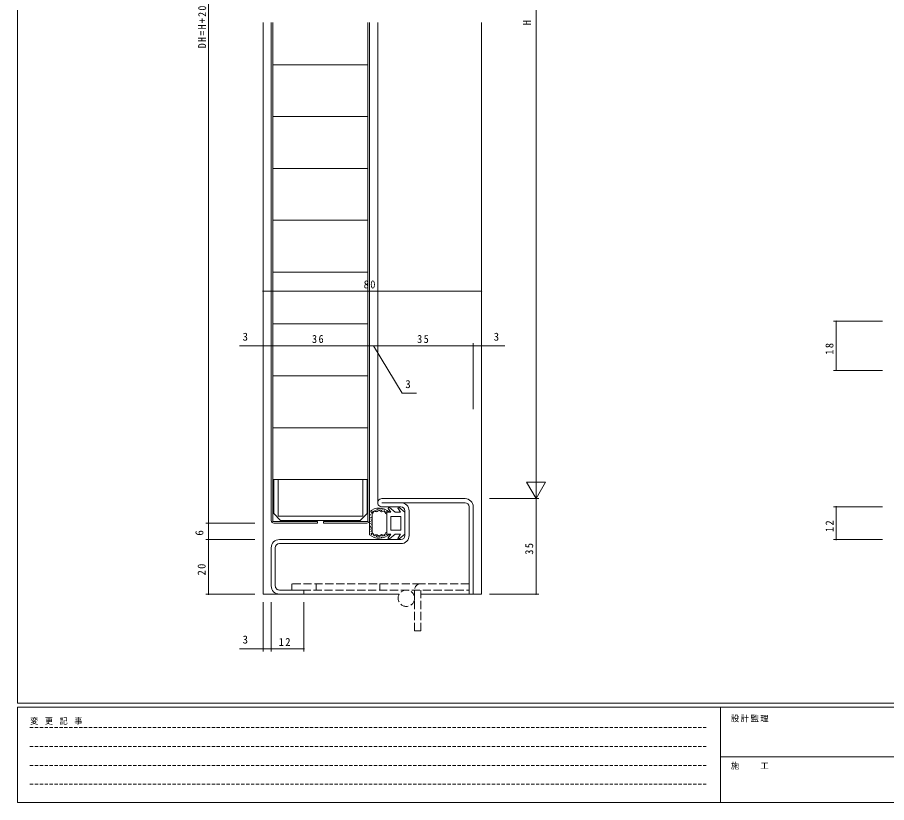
# Model space of a CAD drawing. Units: millimetres on the paper. Extents: x -420 to 373, y -297 to 267.
# Drawn here: x -417.7 to -99.3, y -297 to -9.2 of the extents above; entities that cross this region are included whole.
import ezdxf
from ezdxf.enums import TextEntityAlignment as Align

# ---------------------------------------------------------------- set-up
doc = ezdxf.new("R2010")
doc.units = ezdxf.units.MM
doc.linetypes.add('DASHED1', pattern=[1.8, 1.2, -0.6])
doc.linetypes.add('DASHED3', pattern=[4, 3, -1])
for name, color, linetype, lineweight in [('0-1_USER1', 7, 'Continuous', 9), ('0-3_YKK_11', 7, 'Continuous', 9), ('0-4_YKK_12', 2, 'Continuous', 9), ('0-6_YKK_13', 4, 'Continuous', 9), ('0-7_YKK_D', 6, 'Continuous', 9)]:
    doc.layers.add(name, color=color, linetype=linetype, lineweight=lineweight)
doc.styles.add('ＭＳ ゴシック', font='')
doc.styles.get('ＭＳ ゴシック').set_extended_font_data('MS Gothic')

msp = doc.modelspace()

# ---------------------------------------------------------------- linework, layer by layer
at = {"layer": '0-1_USER1'}
for p, q in [((-417.7, -260.6), (-417.7, 264.4)), ((352.3, -260.6), (-417.7, -260.6)), ((-417.7, -297), (-417.7, -262)), ((314.5, -262), (-417.7, -262)), ((-160.1, -262), (-160.1, -297)), ((-160.1, -280.199), (-31.3, -280.199)), ((-417.7, -297), (314.5, -297))]:
    msp.add_line(p, q, dxfattribs=at)
at = {"layer": '0-1_USER1', "linetype": 'DASHED1'}
for p, q in [((-413.101, -269.512), (-164.909, -269.512)), ((-413.101, -276.441), (-164.909, -276.441)), ((-413.101, -283.37), (-164.909, -283.37)), ((-413.101, -290.298), (-164.909, -290.298))]:
    msp.add_line(p, q, dxfattribs=at)
at = {"layer": '0-3_YKK_11'}
for p, q in [((-253.7, -185.6), (-284.2, -185.6)), ((-253.7, -187.1), (-284.2, -187.1)), ((-284.2, -188.6), (-277.2, -188.6)), ((-275.7, -190.1), (-275.7, -199.1)), ((-274.2, -199.1), (-274.2, -190.1)), ((-252.2, -220.6), (-252.2, -188.6)), ((-250.7, -188.6), (-250.7, -220.6)), ((-277.2, -200.6), (-321.7, -200.6)), ((-324.7, -203.6), (-324.7, -217.6)), ((-323.2, -217.6), (-323.2, -203.6)), ((-321.7, -202.1), (-277.2, -202.1)), ((-312.7, -219.1), (-321.7, -219.1)), ((-312.7, -220.6), (-312.7, -219.1)), ((-321.7, -220.6), (-312.7, -220.6)), ((-250.7, -220.6), (-252.2, -220.6))]:
    msp.add_line(p, q, dxfattribs=at)
msp.add_lwpolyline([(-291.2, -192), (-322.2, -192), (-322.2, -178.6), (-323.8, -178.6), (-323.8, -191.1), (-321.3, -193.6), (-292.1, -193.6), (-289.6, -191.1), (-289.6, -178.6), (-291.2, -178.6)], close=True, dxfattribs=at)
for centre, radius, start, end in [((-284.2, -187.1), 1.5, 89.99997, 270.00056), ((-277.2, -190.1), 3, 359.99997, 89.99997), ((-253.7, -188.6), 3, 359.99997, 89.99968), ((-253.7, -188.6), 1.5, 359.99997, 89.99997), ((-277.2, -190.1), 1.5, 359.99997, 89.9994), ((-321.7, -203.6), 3, 89.99997, 180.00024), ((-277.2, -199.1), 3, 270, 359.99997), ((-277.2, -199.1), 1.5, 270, 359.99997), ((-321.7, -203.6), 1.5, 89.99997, 179.99995), ((-321.7, -217.6), 3, 180.00024, 270), ((-321.7, -217.6), 1.5, 179.99995, 270)]:
    msp.add_arc(centre, radius, start, end, dxfattribs=at)
at = {"layer": '0-4_YKK_12'}
for p, q in [((-327.7, -220.6), (-327.7, -11.1)), ((-285.7, -187.112), (-285.7, -11.1)), ((-247.7, -220.6), (-247.7, -11.1)), ((-327.7, -220.6), (-277.798, -220.6)), ((-269.9, -220.6), (-247.7, -220.6))]:
    msp.add_line(p, q, dxfattribs=at)
at = {"layer": '0-6_YKK_13'}
for p, q in [((-324.7, -193.6), (-324.7, -11.1)), ((-324.1, -194), (-324.1, -11.1)), ((-289.3, -194), (-289.3, -11.1)), ((-288.7, -193.6), (-288.7, -11.1)), ((-324.1, -26.6), (-289.3, -26.6)), ((-324.1, -45.6), (-289.3, -45.6)), ((-324.1, -64.6), (-289.3, -64.6)), ((-324.1, -83.6), (-289.3, -83.6)), ((-324.1, -102.6), (-289.3, -102.6)), ((-324.1, -121.6), (-289.3, -121.6)), ((-324.1, -140.6), (-289.3, -140.6)), ((-324.1, -159.6), (-289.3, -159.6)), ((-324.1, -178.6), (-289.3, -178.6)), ((-288.7, -190.357), (-288.7, -198.843)), ((-288.666, -190.996), (-288.666, -190.796)), ((-288.404, -190.566), (-288.404, -190.366)), ((-288.006, -190.872), (-288.006, -190.672)), ((-287.903, -190.686), (-287.903, -190.486)), ((-287.795, -190.268), (-287.795, -190.068)), ((-287.413, -190.842), (-287.7, -191.081)), ((-287.557, -190.805), (-287.557, -190.605)), ((-287.212, -190.488), (-287.413, -190.842)), ((-287.318, -190.399), (-287.318, -190.199)), ((-286.984, -190.252), (-287.212, -190.488)), ((-286.648, -190.277), (-286.984, -190.252)), ((-286.782, -189.994), (-286.782, -189.794)), ((-286.254, -190.382), (-286.648, -190.277)), ((-286.4, -190.208), (-286.4, -190.008)), ((-285.879, -190.324), (-286.254, -190.382)), ((-286.066, -189.791), (-286.066, -189.591)), ((-285.551, -190.084), (-285.879, -190.324)), ((-285.648, -189.767), (-285.648, -189.567)), ((-285.25, -189.906), (-285.551, -190.084)), ((-285.505, -189.469), (-285.505, -189.269)), ((-284.95, -189.998), (-285.25, -189.906)), ((-284.968, -189.433), (-284.968, -189.233)), ((-284.632, -190.245), (-284.95, -189.998)), ((-284.825, -189.636), (-284.825, -189.436)), ((-284.279, -190.396), (-284.632, -190.245)), ((-284.324, -190.041), (-284.324, -189.841)), ((-283.894, -190.339), (-284.279, -190.396)), ((-284.217, -189.481), (-284.217, -189.281)), ((-283.528, -190.253), (-283.894, -190.339)), ((-283.803, -189.838), (-283.803, -189.638)), ((-283.23, -190.34), (-283.528, -190.253)), ((-283.24, -189.897), (-283.24, -189.697)), ((-283.002, -190.631), (-283.23, -190.34)), ((-283.064, -190.378), (-283.064, -190.178)), ((-282.811, -191.025), (-283.002, -190.631)), ((-282.736, -190.671), (-282.736, -190.471)), ((-280.919, -190.6), (-282.4, -190.6)), ((-282.4, -190.6), (-282.4, -194.6)), ((-282.36, -190.319), (-282.36, -190.119)), ((-280.919, -190.6), (-281.821, -189.252)), ((-279.3, -190.6), (-281.379, -188.856)), ((-277.319, -190.6), (-279.3, -190.6)), ((-277.319, -190.6), (-278.221, -189.252)), ((-275.7, -190.6), (-277.779, -188.856)), ((-275.7, -190.6), (-275.7, -198.6)), ((-324.1, -194), (-307.8, -194)), ((-307.8, -194), (-307.8, -194.6)), ((-305.6, -194), (-305.6, -194.6)), ((-289.3, -194), (-305.6, -194)), ((-288.309, -194), (-288.309, -193.8)), ((-288.292, -191.676), (-288.292, -191.476)), ((-288.22, -192.588), (-288.22, -192.388)), ((-288.166, -193.178), (-288.166, -192.978)), ((-288.023, -193.607), (-288.023, -193.407)), ((-287.97, -194.286), (-287.97, -194.086)), ((-287.827, -192.516), (-287.827, -192.316)), ((-287.7, -198.119), (-287.7, -191.081)), ((-277.2, -192.1), (-280.9, -192.1)), ((-280.9, -197.1), (-280.9, -192.1)), ((-277.2, -197.1), (-277.2, -192.1)), ((-307.8, -194.6), (-323.7, -194.6)), ((-305.6, -194.6), (-289.7, -194.6)), ((-288.399, -197.074), (-288.399, -196.874)), ((-288.381, -194.733), (-288.381, -194.533)), ((-288.345, -196.002), (-288.345, -195.802)), ((-288.202, -195.734), (-288.202, -195.534)), ((-288.131, -196.806), (-288.131, -196.606)), ((-288.113, -196.359), (-288.113, -196.159)), ((-287.97, -195.072), (-287.97, -194.872)), ((-287.916, -197.521), (-287.916, -197.321)), ((-282.4, -198.6), (-282.4, -194.6)), ((-277.2, -197.1), (-280.9, -197.1)), ((-288.547, -198.582), (-288.547, -198.382)), ((-288.202, -197.807), (-288.202, -197.607)), ((-287.998, -198.487), (-287.998, -198.287)), ((-287.915, -198.833), (-287.915, -198.633)), ((-287.7, -198.119), (-287.413, -198.358)), ((-287.617, -198.642), (-287.617, -198.442)), ((-287.413, -198.358), (-287.212, -198.712)), ((-287.212, -198.712), (-286.984, -198.948)), ((-287.175, -199.167), (-287.175, -198.967)), ((-286.984, -198.948), (-286.648, -198.923)), ((-286.71, -199.107), (-286.71, -198.907)), ((-286.698, -199.382), (-286.698, -199.182)), ((-286.648, -198.923), (-286.255, -198.818)), ((-286.471, -199.143), (-286.471, -198.943)), ((-286.255, -198.818), (-285.879, -198.876)), ((-286.102, -199.549), (-286.102, -199.349)), ((-285.97, -199.274), (-285.97, -199.074)), ((-285.879, -198.876), (-285.551, -199.116)), ((-285.708, -199.68), (-285.708, -199.48)), ((-285.551, -199.116), (-285.25, -199.294)), ((-285.517, -199.477), (-285.517, -199.277)), ((-285.25, -199.294), (-284.95, -199.202)), ((-284.95, -199.202), (-284.632, -198.955)), ((-284.945, -199.692), (-284.945, -199.492)), ((-284.921, -199.513), (-284.921, -199.313)), ((-284.632, -198.955), (-284.279, -198.804)), ((-284.396, -199.119), (-284.396, -198.919)), ((-284.312, -199.883), (-284.312, -199.683)), ((-284.279, -198.804), (-283.894, -198.861)), ((-284.229, -199.346), (-284.229, -199.146)), ((-283.897, -199.351), (-283.897, -199.151)), ((-283.894, -198.861), (-283.528, -198.947)), ((-283.528, -198.947), (-283.23, -198.86)), ((-283.475, -199.304), (-283.475, -199.104)), ((-283.23, -198.86), (-283.002, -198.569)), ((-283.088, -199.245), (-283.088, -199.045)), ((-283.002, -198.569), (-282.811, -198.175)), ((-282.466, -198.917), (-282.466, -198.717)), ((-280.919, -198.6), (-282.4, -198.6)), ((-280.919, -198.6), (-281.821, -199.948)), ((-279.3, -198.6), (-281.379, -200.344)), ((-277.319, -198.6), (-279.3, -198.6)), ((-277.319, -198.6), (-278.221, -199.948)), ((-275.7, -198.6), (-277.779, -200.344))]:
    msp.add_line(p, q, dxfattribs=at)
at = {"layer": '0-6_YKK_13', "linetype": 'DASHED3'}
for p, q in [((-317.2, -216.8), (-317.2, -219.1)), ((-269.9, -216.8), (-317.2, -216.8)), ((-317.2, -219.1), (-252.2, -219.1)), ((-308.2, -219.1), (-308.2, -216.8)), ((-284.9, -219.1), (-284.9, -216.8)), ((-272.2, -234.1), (-272.2, -219.1)), ((-252.2, -216.8), (-269.9, -216.8)), ((-269.9, -219.1), (-269.9, -234.1)), ((-252.2, -219.1), (-252.2, -216.8)), ((-272.2, -234.1), (-269.9, -234.1))]:
    msp.add_line(p, q, dxfattribs=at)
msp.add_circle((-275.2, -222.1), 3, dxfattribs=at)
at = {"layer": '0-6_YKK_13'}
for centre, radius, start, end in [((-285.2, -194.6), 5.5, 46.65823, 129.51962), ((-285.2, -194.6), 4.3, 49.3705, 56.24989), ((-281.571, -189.086), 0.3, 49.99756, 213.78885), ((-277.971, -189.086), 0.3, 49.99756, 213.78885), ((-323.7, -193.6), 1, 180, 270), ((-289.7, -193.6), 1, 270, 0), ((-285.2, -194.6), 5.5, 230.48035, 313.34175), ((-285.2, -194.6), 4.3, 303.74989, 310.62927), ((-281.571, -200.114), 0.3, 146.21114, 310.00243), ((-277.971, -200.114), 0.3, 146.21114, 310.00243)]:
    msp.add_arc(centre, radius, start, end, dxfattribs=at)
at = {"layer": '0-6_YKK_13', "linetype": 'DASHED3'}
msp.add_arc((-269.9, -219.1), 2.3, 90, 180, dxfattribs=at)
at = {"layer": '0-7_YKK_D'}
for p, q in [((-347.7, 175.4), (-347.7, -194.6)), ((-227.7, 157.4), (-227.7, -178.6)), ((-327.7, -155.115), (-327.7, -108.6)), ((-327.7, -109.6), (-247.7, -109.6)), ((-247.7, -155.115), (-247.7, -108.6)), ((-100.7, -120.6), (-118.7, -120.6)), ((-117.7, -138.6), (-117.7, -120.6)), ((-327.7, -129.6), (-336.3, -129.6)), ((-327.7, -175.115), (-327.7, -128.6)), ((-324.7, -129.6), (-327.7, -129.6)), ((-324.7, -158.297), (-324.7, -128.6)), ((-324.7, -158.297), (-324.7, -128.6)), ((-324.7, -129.6), (-288.7, -129.6)), ((-288.7, -157.789), (-288.7, -128.6)), ((-288.7, -157.789), (-288.7, -128.6)), ((-288.7, -129.6), (-285.7, -129.6)), ((-287.2, -129.6), (-276.679, -146.973)), ((-285.7, -152.787), (-285.7, -128.6)), ((-285.7, -157.952), (-285.7, -128.6)), ((-250.7, -129.6), (-285.7, -129.6)), ((-250.7, -152.787), (-250.7, -128.6)), ((-250.7, -152.787), (-250.7, -128.6)), ((-250.7, -129.6), (-247.7, -129.6)), ((-247.7, -152.787), (-247.7, -128.6)), ((-247.7, -129.6), (-239.1, -129.6)), ((-100.7, -138.6), (-118.7, -138.6)), ((-276.679, -146.973), (-271.479, -146.973)), ((-227.7, -185.6), (-227.7, -173.476)), ((-224.2, -179.538), (-231.2, -179.538)), ((-227.7, -185.6), (-231.2, -179.538)), ((-227.7, -185.6), (-224.2, -179.538)), ((-244.7, -185.6), (-226.7, -185.6)), ((-244.7, -185.6), (-226.7, -185.6)), ((-227.7, -185.6), (-227.7, -220.6)), ((-100.7, -188.6), (-118.7, -188.6)), ((-117.7, -200.6), (-117.7, -188.6)), ((-330.7, -194.6), (-348.7, -194.6)), ((-330.7, -194.6), (-348.7, -194.6)), ((-347.7, -194.6), (-347.7, -200.6)), ((-330.7, -200.6), (-348.7, -200.6)), ((-330.7, -200.6), (-348.7, -200.6)), ((-347.7, -200.6), (-347.7, -220.6)), ((-100.7, -200.6), (-118.7, -200.6)), ((-330.7, -220.6), (-348.7, -220.6)), ((-244.7, -220.6), (-226.7, -220.6)), ((-327.7, -223.6), (-327.7, -241.6)), ((-324.7, -223.6), (-324.7, -241.6)), ((-324.7, -223.6), (-324.7, -241.6)), ((-312.7, -223.6), (-312.7, -241.6)), ((-327.7, -240.6), (-336.3, -240.6)), ((-324.7, -240.6), (-327.7, -240.6)), ((-324.7, -240.6), (-312.7, -240.6))]:
    msp.add_line(p, q, dxfattribs=at)
for centre, start, end in [((-327.7, -109.6), 0, 180), ((-327.7, -109.6), 180, 0), ((-247.7, -109.6), 0, 180), ((-247.7, -109.6), 180, 0), ((-117.7, -120.6), 90, 270), ((-117.7, -120.6), 270, 90), ((-327.7, -129.6), 0, 180), ((-327.7, -129.6), 180, 0), ((-324.7, -129.6), 0, 180), ((-324.7, -129.6), 0, 180), ((-324.7, -129.6), 180, 0), ((-324.7, -129.6), 180, 0), ((-288.7, -129.6), 0, 180), ((-288.7, -129.6), 0, 180), ((-288.7, -129.6), 180, 0), ((-288.7, -129.6), 180, 0), ((-285.7, -129.6), 0, 180), ((-285.7, -129.6), 0, 180), ((-285.7, -129.6), 180, 0), ((-285.7, -129.6), 180, 0), ((-250.7, -129.6), 0, 180), ((-250.7, -129.6), 0, 180), ((-250.7, -129.6), 180, 0), ((-250.7, -129.6), 180, 0), ((-247.7, -129.6), 0, 180), ((-247.7, -129.6), 180, 0), ((-117.7, -138.6), 90, 270), ((-117.7, -138.6), 270, 90), ((-117.7, -188.6), 90, 270), ((-117.7, -188.6), 270, 90), ((-347.7, -194.6), 90, 270), ((-347.7, -194.6), 90, 270), ((-347.7, -194.6), 270, 90), ((-347.7, -194.6), 270, 90), ((-347.7, -200.6), 90, 270), ((-347.7, -200.6), 90, 270), ((-347.7, -200.6), 270, 90), ((-347.7, -200.6), 270, 90), ((-117.7, -200.6), 90, 270), ((-117.7, -200.6), 270, 90), ((-347.7, -220.6), 90, 270), ((-347.7, -220.6), 270, 90), ((-227.7, -220.6), 90, 270), ((-227.7, -220.6), 270, 90), ((-327.7, -240.6), 0, 180), ((-327.7, -240.6), 180, 0), ((-324.7, -240.6), 0, 180), ((-324.7, -240.6), 0, 180), ((-324.7, -240.6), 180, 0), ((-324.7, -240.6), 180, 0), ((-312.7, -240.6), 0, 180), ((-312.7, -240.6), 180, 0)]:
    msp.add_arc(centre, 0.106, start, end, dxfattribs=at)

# ---------------------------------------------------------------- texts
at = {"layer": '0-1_USER1', "char_height": 2.199, "attachment_point": 7, "style": 'ＭＳ ゴシック'}
for s, insert in [('\\T1.22;\\W0.95;変\\~更\\~記\\~事', (-412.986, -268.447)), ('\\T1.17;設計監理', (-156.331, -267.533)), ('\\T1.17;施\u3000\u3000工', (-156.331, -284.854))]:
    msp.add_mtext(s, dxfattribs=dict(at, insert=insert))
at = {"layer": '0-7_YKK_D', "color": 7, "style": 'ＭＳ ゴシック'}
for s, p in [('H', (-228.7, -12.147)), ('6', (-348.7, -199.159))]:
    msp.add_text(s, height=2.933, rotation=90, dxfattribs=at).set_placement(p, align=Align.BOTTOM_LEFT)
for p in [(-335.211, -128.6), (-243.211, -128.6), (-275.59, -145.973), (-335.211, -239.6)]:
    msp.add_text('3', height=2.933, dxfattribs=at).set_placement(p, align=Align.BOTTOM_LEFT)
at = {"layer": '0-7_YKK_D', "color": 7, "char_height": 2.933, "attachment_point": 7, "rotation": 90, "style": 'ＭＳ ゴシック'}
for s, insert in [('\\T1.28;\\W0.9;DH=H+20', (-348.5, -20.54)), ('\\T1.27;\\W0.95;18', (-118.7, -132.865)), ('\\T1.27;\\W0.95;12', (-118.7, -197.853)), ('\\T1.27;\\W0.95;35', (-228.7, -206.17)), ('\\T1.27;\\W0.95;20', (-348.7, -213.743))]:
    msp.add_mtext(s, dxfattribs=dict(at, insert=insert))
at = {"layer": '0-7_YKK_D', "color": 7, "char_height": 2.933, "attachment_point": 7, "style": 'ＭＳ ゴシック'}
for s, insert in [('\\T1.27;\\W0.95;80', (-290.831, -108.6)), ('\\T1.27;\\W0.95;36', (-309.782, -128.6)), ('\\T1.27;\\W0.95;35', (-271.27, -128.6)), ('\\T1.27;\\W0.95;12', (-321.953, -239.6))]:
    msp.add_mtext(s, dxfattribs=dict(at, insert=insert))

doc.saveas('drawing.dxf')
